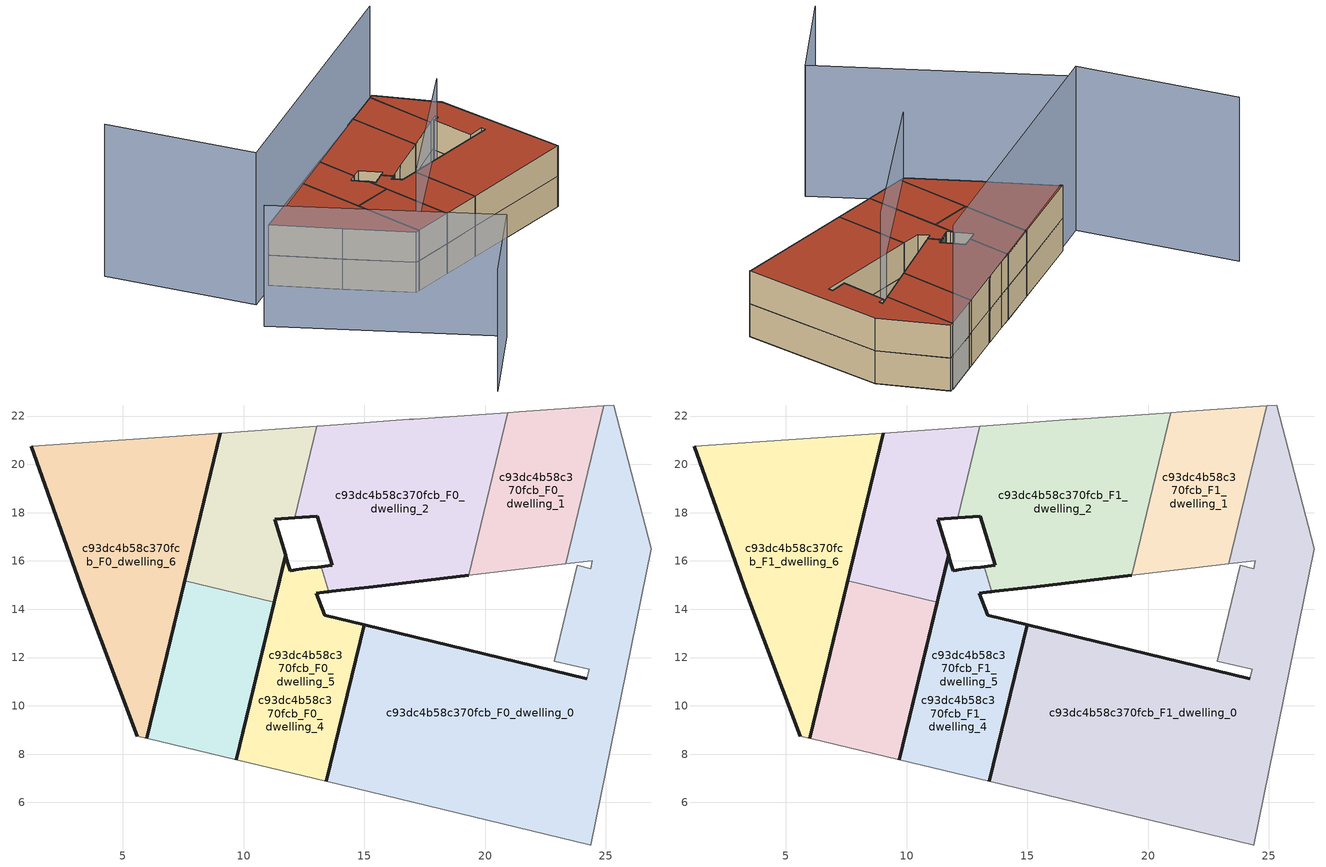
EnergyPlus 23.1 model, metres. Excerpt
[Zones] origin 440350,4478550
c93dc4b58c370fcb_F0_dwelling_0
 floor ground (EU_floor_Construction): 24.38,4.24 26.88,16.51 25.32,22.46 24.91,22.43 23.33,15.88 24.43,16 24.38,15.67 23.82,15.82 22.86,11.84 24.31,11.52 24.22,11.13 14.99,13.36 13.42,6.87 24.32,4.25 z0
 wall outside (EU_wall_Construction): 13.42,6.87 14.99,13.36 24.22,11.13 z0:3
 wall adiabatic (EU_wall_Construction): 24.22,11.13 24.31,11.52 22.86,11.84 23.82,15.82 24.38,15.67 24.43,16 23.33,15.88 / 24.91,22.43 25.32,22.46 26.88,16.51 24.38,4.24 24.32,4.25 13.42,6.87 z0:3
 wall to c93dc4b58c370fcb_F0_dwelling_1 (EU_wall_Construction): 23.33,15.88 24.91,22.43 z0:3
c93dc4b58c370fcb_F0_dwelling_1
 floor ground (EU_floor_Construction): 23.33,15.88 24.91,22.43 21.41,22.18 20.95,22.15 19.32,15.41 z0
 wall adiabatic (EU_wall_Construction): 20.95,22.15 21.41,22.18 24.91,22.43 / 23.33,15.88 19.32,15.41 z0:3
 wall to c93dc4b58c370fcb_F0_dwelling_2 (EU_wall_Construction): 19.32,15.41 20.95,22.15 z0:3
c93dc4b58c370fcb_F0_dwelling_2
 floor ground (EU_floor_Construction): 19.32,15.41 20.95,22.15 17.04,21.87 16.87,21.86 14.44,21.68 13.02,21.58 12.11,17.79 13.05,17.85 13.66,15.82 13.51,15.8 13.21,15.77 13.53,14.72 13.66,14.74 13.83,14.76 15.37,14.94 z0
 wall outside (EU_wall_Construction): 19.32,15.41 15.37,14.94 13.83,14.76 13.66,14.74 13.53,14.72 / 13.21,15.77 13.51,15.8 13.66,15.82 13.05,17.85 12.11,17.79 z0:3
 wall adiabatic (EU_wall_Construction): 13.02,21.58 14.44,21.68 16.87,21.86 17.04,21.87 20.95,22.15 z0:3
 wall to c93dc4b58c370fcb_F0_dwelling_5 (EU_wall_Construction): 12.11,17.79 13.02,21.58 z0:3
 wall to c93dc4b58c370fcb_F0_dwelling_3 (EU_wall_Construction): 13.53,14.72 13.21,15.77 z0:3
c93dc4b58c370fcb_F0_dwelling_3
 floor ground (EU_floor_Construction): 9.7,7.76 11.27,14.3 7.57,15.19 5.99,8.66 z0; 13.42,6.87 14.99,13.36 13.35,13.75 13,14.66 13.16,14.68 13.31,14.7 13.46,14.72 13.47,14.72 13.52,14.72 13.21,15.77 13.07,15.75 12.76,15.71 12.46,15.67 12.42,15.67 12.15,15.63 12.08,15.62 12.05,15.62 11.92,15.61 11.84,15.9 11.75,16.19 11.73,16.23 11.72,16.19 11.49,15.23 11.27,14.3 9.7,7.76 z0; 11.49,15.23 11.72,16.19 11.73,16.23 z0; 11.27,14.3 11.49,15.23 11.73,16.23 11.28,17.73 12.11,17.79 13.02,21.58 9.04,21.3 7.57,15.19 z0
 wall outside (EU_wall_Construction): 13.53,14.72 13.47,14.72 13.46,14.72 13.31,14.7 13.16,14.68 13,14.66 13.35,13.75 14.99,13.36 13.42,6.87 / 9.7,7.76 11.72,16.19 11.73,16.23 11.75,16.19 11.84,15.9 11.92,15.61 12.05,15.62 12.08,15.62 12.15,15.63 12.42,15.67 12.46,15.67 12.76,15.71 13.07,15.75 13.21,15.77 z0:3
 wall adiabatic (EU_wall_Construction): 13.42,6.87 9.7,7.76 z0:3
c93dc4b58c370fcb_F0_dwelling_4
 floor ground (EU_floor_Construction): 13.42,6.87 14.99,13.36 13.35,13.75 13,14.66 13.16,14.68 13.31,14.7 13.46,14.72 13.47,14.72 13.52,14.72 13.21,15.77 13.07,15.75 12.76,15.71 12.46,15.67 12.42,15.67 12.15,15.63 12.08,15.62 12.05,15.62 11.92,15.61 11.84,15.9 11.75,16.19 11.73,16.23 11.72,16.19 11.27,14.3 9.7,7.76 z0; 9.7,7.76 11.27,14.3 7.57,15.19 5.99,8.66 z0
 wall outside (EU_wall_Construction): 5.99,8.66 7.57,15.19 / 11.27,14.3 9.7,7.76 z0:3
 wall adiabatic (EU_wall_Construction): 9.7,7.76 5.99,8.66 z0:3
 wall to c93dc4b58c370fcb_F0_dwelling_5 (EU_wall_Construction): 7.57,15.19 11.27,14.3 z0:3
c93dc4b58c370fcb_F0_dwelling_5
 floor ground (EU_floor_Construction): 11.27,14.3 11.49,15.23 11.73,16.23 11.28,17.73 12.11,17.79 13.02,21.58 9.04,21.3 7.57,15.19 z0; 13.42,6.87 14.99,13.36 13.35,13.75 13,14.66 13.16,14.68 13.31,14.7 13.46,14.72 13.47,14.72 13.52,14.72 13.21,15.77 13.07,15.75 12.76,15.71 12.46,15.67 12.42,15.67 12.15,15.63 12.08,15.62 12.05,15.62 11.92,15.61 11.84,15.9 11.75,16.19 11.73,16.23 11.72,16.19 11.49,15.23 11.27,14.3 9.7,7.76 z0; 11.49,15.23 11.72,16.19 11.73,16.23 z0
 wall outside (EU_wall_Construction): 12.11,17.79 11.28,17.73 11.73,16.23 11.27,14.3 / 7.57,15.19 9.04,21.3 z0:3
 wall adiabatic (EU_wall_Construction): 9.04,21.3 13.02,21.58 z0:3
c93dc4b58c370fcb_F0_dwelling_6
 floor ground (EU_floor_Construction): 5.99,8.66 9.04,21.3 1.21,20.74 3.36,14.68 5.59,8.75 z0
 wall outside (EU_wall_Construction): 9.04,21.3 5.99,8.66 / 5.59,8.75 3.36,14.68 1.21,20.74 z0:3
 wall adiabatic (EU_wall_Construction): 5.99,8.66 5.59,8.75 / 1.21,20.74 9.04,21.3 z0:3
c93dc4b58c370fcb_F1_dwelling_0
 floor to c93dc4b58c370fcb_F0_dwelling_0 (EU_floor_Construction): 24.38,4.24 26.88,16.51 25.32,22.46 24.91,22.43 23.33,15.88 24.43,16 24.38,15.67 23.82,15.82 22.86,11.84 24.31,11.52 24.22,11.13 14.99,13.36 13.42,6.87 24.32,4.25 z3
 wall outside (EU_wall_Construction): 13.42,6.87 14.99,13.36 24.22,11.13 z3:6
 wall adiabatic (EU_wall_Construction): 24.22,11.13 24.31,11.52 22.86,11.84 23.82,15.82 24.38,15.67 24.43,16 23.33,15.88 / 24.91,22.43 25.32,22.46 26.88,16.51 24.38,4.24 24.32,4.25 13.42,6.87 z3:6
 wall to c93dc4b58c370fcb_F1_dwelling_1 (EU_wall_Construction): 23.33,15.88 24.91,22.43 z3:6
 roof outside (EU_roof_Construction): 25.32,22.46 26.88,16.51 24.38,4.24 24.32,4.25 13.42,6.87 14.99,13.36 24.22,11.13 24.31,11.52 22.86,11.84 23.82,15.82 24.38,15.67 24.43,16 23.33,15.88 24.91,22.43 z6
c93dc4b58c370fcb_F1_dwelling_1
 floor to c93dc4b58c370fcb_F0_dwelling_1 (EU_floor_Construction): 23.33,15.88 24.91,22.43 21.41,22.18 20.95,22.15 19.32,15.41 z3
 wall adiabatic (EU_wall_Construction): 20.95,22.15 21.41,22.18 24.91,22.43 / 23.33,15.88 19.32,15.41 z3:6
 wall to c93dc4b58c370fcb_F1_dwelling_2 (EU_wall_Construction): 19.32,15.41 20.95,22.15 z3:6
 roof outside (EU_roof_Construction): 24.91,22.43 23.33,15.88 19.32,15.41 20.95,22.15 21.41,22.18 z6
c93dc4b58c370fcb_F1_dwelling_2
 floor to c93dc4b58c370fcb_F0_dwelling_2 (EU_floor_Construction): 19.32,15.41 20.95,22.15 17.04,21.87 16.87,21.86 14.44,21.68 13.02,21.58 12.11,17.79 13.05,17.85 13.66,15.82 13.51,15.8 13.21,15.77 13.52,14.72 13.66,14.74 13.83,14.76 15.37,14.94 z3
 wall outside (EU_wall_Construction): 19.32,15.41 15.37,14.94 13.83,14.76 13.66,14.74 13.53,14.72 / 13.21,15.77 13.51,15.8 13.66,15.82 13.05,17.85 12.11,17.79 z3:6
 wall adiabatic (EU_wall_Construction): 13.02,21.58 14.44,21.68 16.87,21.86 17.04,21.87 20.95,22.15 z3:6
 wall to c93dc4b58c370fcb_F1_dwelling_5 (EU_wall_Construction): 12.11,17.79 13.02,21.58 z3:6
 wall to c93dc4b58c370fcb_F1_dwelling_3 (EU_wall_Construction): 13.53,14.72 13.21,15.77 z3:6
 roof outside (EU_roof_Construction): 20.95,22.15 19.32,15.41 15.37,14.94 13.83,14.76 13.66,14.74 13.53,14.72 13.21,15.77 13.51,15.8 13.66,15.82 13.05,17.85 12.11,17.79 13.02,21.58 14.44,21.68 16.87,21.86 17.04,21.87 z6
c93dc4b58c370fcb_F1_dwelling_3
 floor outside (EU_floor_Construction): 9.7,7.76 11.27,14.3 7.57,15.19 5.99,8.66 z3; 11.27,14.3 11.49,15.23 11.73,16.23 11.28,17.73 12.11,17.79 13.02,21.58 9.04,21.3 7.57,15.19 z3
 floor to c93dc4b58c370fcb_F0_dwelling_3 (EU_floor_Construction): 13.42,6.87 14.99,13.36 13.35,13.75 13,14.66 13.16,14.68 13.31,14.7 13.46,14.72 13.47,14.72 13.52,14.72 13.21,15.77 13.07,15.75 12.76,15.71 12.46,15.67 12.42,15.67 12.15,15.63 12.08,15.62 12.05,15.62 11.92,15.61 11.84,15.9 11.75,16.19 11.73,16.23 11.72,16.19 11.49,15.23 11.27,14.3 9.7,7.76 z3; 11.49,15.23 11.46,15.08 11.27,14.3 z3
 floor to c93dc4b58c370fcb_F0_dwelling_5 (EU_floor_Construction): 11.49,15.23 11.72,16.19 11.73,16.23 z3
 wall outside (EU_wall_Construction): 13.53,14.72 13.47,14.72 13.46,14.72 13.31,14.7 13.16,14.68 13,14.66 13.35,13.75 14.99,13.36 13.42,6.87 / 9.7,7.76 11.72,16.19 11.73,16.23 11.75,16.19 11.84,15.9 11.92,15.61 12.05,15.62 12.08,15.62 12.15,15.63 12.42,15.67 12.46,15.67 12.76,15.71 13.07,15.75 13.21,15.77 z3:6
 wall adiabatic (EU_wall_Construction): 13.42,6.87 9.7,7.76 z3:6
 roof outside (EU_roof_Construction): 11.27,14.3 9.7,7.76 5.99,8.66 7.57,15.19 z6; 13.21,15.77 13.52,14.72 13.47,14.72 13.46,14.72 13.31,14.7 13.16,14.68 13,14.66 13.35,13.75 14.99,13.36 13.42,6.87 9.7,7.76 11.27,14.3 11.49,15.23 11.72,16.19 11.73,16.23 11.75,16.19 11.84,15.9 11.92,15.61 12.05,15.62 12.08,15.62 12.15,15.63 12.42,15.67 12.46,15.67 12.76,15.71 13.07,15.75 z6; 11.73,16.23 11.72,16.19 11.49,15.23 z6; 13.02,21.58 12.11,17.79 11.28,17.73 11.73,16.23 11.49,15.23 11.27,14.3 7.57,15.19 9.04,21.3 z6
c93dc4b58c370fcb_F1_dwelling_4
 floor to c93dc4b58c370fcb_F0_dwelling_4 (EU_floor_Construction): 13.42,6.87 14.99,13.36 13.35,13.75 13,14.66 13.16,14.68 13.31,14.7 13.46,14.72 13.47,14.72 13.52,14.72 13.21,15.77 13.07,15.75 12.76,15.71 12.46,15.67 12.42,15.67 12.15,15.63 12.08,15.62 12.05,15.62 11.92,15.61 11.84,15.9 11.75,16.19 11.73,16.23 11.72,16.19 11.27,14.3 9.7,7.76 z3; 9.7,7.76 11.27,14.3 7.57,15.19 5.99,8.66 z3
 wall outside (EU_wall_Construction): 5.99,8.66 7.57,15.19 / 11.27,14.3 9.7,7.76 z3:6
 wall adiabatic (EU_wall_Construction): 9.7,7.76 5.99,8.66 z3:6
 wall to c93dc4b58c370fcb_F1_dwelling_5 (EU_wall_Construction): 7.57,15.19 11.27,14.3 z3:6
 roof outside (EU_roof_Construction): 11.27,14.3 9.7,7.76 5.99,8.66 7.57,15.19 z6; 13.21,15.77 13.52,14.72 13.47,14.72 13.46,14.72 13.31,14.7 13.16,14.68 13,14.66 13.35,13.75 14.99,13.36 13.42,6.87 9.7,7.76 11.27,14.3 11.72,16.19 11.73,16.23 11.75,16.19 11.84,15.9 11.92,15.61 12.05,15.62 12.08,15.62 12.15,15.63 12.42,15.67 12.46,15.67 12.76,15.71 13.07,15.75 z6
c93dc4b58c370fcb_F1_dwelling_5
 floor to c93dc4b58c370fcb_F0_dwelling_5 (EU_floor_Construction): 11.27,14.3 11.49,15.23 11.73,16.23 11.28,17.73 12.11,17.79 13.02,21.58 9.04,21.3 7.57,15.19 z3; 13.42,6.87 14.99,13.36 13.35,13.75 13,14.66 13.16,14.68 13.31,14.7 13.46,14.72 13.47,14.72 13.52,14.72 13.21,15.77 13.07,15.75 12.76,15.71 12.46,15.67 12.42,15.67 12.15,15.63 12.08,15.62 12.05,15.62 11.92,15.61 11.84,15.9 11.75,16.19 11.73,16.23 11.72,16.19 11.49,15.23 11.27,14.3 9.7,7.76 z3; 11.49,15.23 11.72,16.19 11.73,16.23 z3
 wall outside (EU_wall_Construction): 12.11,17.79 11.28,17.73 11.73,16.23 11.27,14.3 / 7.57,15.19 9.04,21.3 z3:6
 wall adiabatic (EU_wall_Construction): 9.04,21.3 13.02,21.58 z3:6
 roof outside (EU_roof_Construction): 13.21,15.77 13.52,14.72 13.47,14.72 13.46,14.72 13.31,14.7 13.16,14.68 13,14.66 13.35,13.75 14.99,13.36 13.42,6.87 9.7,7.76 11.27,14.3 11.49,15.23 11.72,16.19 11.73,16.23 11.75,16.19 11.84,15.9 11.92,15.61 12.05,15.62 12.08,15.62 12.15,15.63 12.42,15.67 12.46,15.67 12.76,15.71 13.07,15.75 z6; 13.02,21.58 12.11,17.79 11.28,17.73 11.73,16.23 11.49,15.23 11.27,14.3 7.57,15.19 9.04,21.3 z6; 11.73,16.23 11.72,16.19 11.49,15.23 z6
c93dc4b58c370fcb_F1_dwelling_6
 floor to c93dc4b58c370fcb_F0_dwelling_6 (EU_floor_Construction): 5.99,8.66 9.04,21.3 1.2,20.74 3.36,14.68 5.59,8.75 z3
 wall outside (EU_wall_Construction): 9.04,21.3 5.99,8.66 / 5.59,8.75 3.36,14.68 1.21,20.74 z3:6
 wall adiabatic (EU_wall_Construction): 5.99,8.66 5.59,8.75 / 1.21,20.74 9.04,21.3 z3:6
 roof outside (EU_roof_Construction): 9.04,21.3 5.99,8.66 5.59,8.75 3.36,14.68 1.21,20.74 z6
shading: 5.6,8.75 20.86,14.11 / -5.33,17.98 2.17,-1.53 / 2.17,-1.53 -6.71,-4.94 z0:12; 24.96,22.47 -2.21,20.2 / -2.21,20.2 -3.37,34.11 z0:15
[Building]
EU S2 Campaign: North Axis=0; Terrain=City; Solar Distribution=FullExterior
[Site:Location]
Madrid: Latitude=40.5; Longitude=-3.5; Time Zone=1; Elevation=609
[SizingPeriod:WeatherFileDays]
AnnualSizingPeriod: Begin Month=1; Begin Day of Month=1; End Month=12; End Day of Month=31; Day of Week for Start Day=Monday; Use Weather File Daylight Saving Period=No; Use Weather File Rain and Snow Indicators=No
[MATERIAL]
EU_InternalMass_Material: Roughness=MediumRough; Thickness=0.1; Conductivity=1; Density=1800; Specific Heat=900; Thermal Absorptance=0.9; Solar Absorptance=0.7; Visible Absorptance=0.7
[MATERIAL:NOMASS] Roughness=MediumRough; Thermal Absorptance=0.9; Solar Absorptance=0.7; Visible Absorptance=0.7
Name | Thermal Resistance
EU_wall_NoMass | 0.419739
EU_roof_NoMass | 0.352165
EU_floor_NoMass | 0.608284
[CONSTRUCTION]
EU_wall_Construction: EU_wall_NoMass
EU_roof_Construction: EU_roof_NoMass
EU_floor_Construction: EU_floor_NoMass
EU_InternalMass_Construction: EU_InternalMass_Material
[ZONE] Type=1; Multiplier=1; Ceiling Height=autocalculate; Floor Area=autocalculate; Part of Total Floor Area=Yes
Name | Volume
c93dc4b58c370fcb_F0_dwelling_0 | 304.217
c93dc4b58c370fcb_F1_dwelling_0 | 304.215
c93dc4b58c370fcb_F0_dwelling_1 | 77.7437
c93dc4b58c370fcb_F1_dwelling_1 | 77.7433
c93dc4b58c370fcb_F0_dwelling_2; c93dc4b58c370fcb_F1_dwelling_2 | 145.967
c93dc4b58c370fcb_F0_dwelling_3; c93dc4b58c370fcb_F1_dwelling_3 | 239.993
c93dc4b58c370fcb_F0_dwelling_4; c93dc4b58c370fcb_F1_dwelling_4 | 163.201
c93dc4b58c370fcb_F0_dwelling_5; c93dc4b58c370fcb_F1_dwelling_5 | 163.198
c93dc4b58c370fcb_F0_dwelling_6 | 153.577
c93dc4b58c370fcb_F1_dwelling_6 | 153.578
[INTERNALMASS] Construction=EU_InternalMass_Construction
Name | Zone or ZoneList | Surface Area
c93dc4b58c370fcb_F0_dwelling_0_EU_InternalMass | c93dc4b58c370fcb_F0_dwelling_0 | 101.405
c93dc4b58c370fcb_F0_dwelling_1_EU_InternalMass | c93dc4b58c370fcb_F0_dwelling_1 | 25.9145
c93dc4b58c370fcb_F0_dwelling_2_EU_InternalMass | c93dc4b58c370fcb_F0_dwelling_2 | 48.6555
c93dc4b58c370fcb_F0_dwelling_3_EU_InternalMass | c93dc4b58c370fcb_F0_dwelling_3 | 28.8021
c93dc4b58c370fcb_F0_dwelling_4_EU_InternalMass | c93dc4b58c370fcb_F0_dwelling_4 | 25.5996
c93dc4b58c370fcb_F0_dwelling_5_EU_InternalMass | c93dc4b58c370fcb_F0_dwelling_5 | 25.5974
c93dc4b58c370fcb_F0_dwelling_6_EU_InternalMass | c93dc4b58c370fcb_F0_dwelling_6 | 51.1924
c93dc4b58c370fcb_F1_dwelling_0_EU_InternalMass | c93dc4b58c370fcb_F1_dwelling_0 | 101.405
c93dc4b58c370fcb_F1_dwelling_1_EU_InternalMass | c93dc4b58c370fcb_F1_dwelling_1 | 25.9145
c93dc4b58c370fcb_F1_dwelling_2_EU_InternalMass | c93dc4b58c370fcb_F1_dwelling_2 | 48.6555
c93dc4b58c370fcb_F1_dwelling_3_EU_InternalMass | c93dc4b58c370fcb_F1_dwelling_3 | 28.8021
c93dc4b58c370fcb_F1_dwelling_4_EU_InternalMass | c93dc4b58c370fcb_F1_dwelling_4 | 25.5996
c93dc4b58c370fcb_F1_dwelling_5_EU_InternalMass | c93dc4b58c370fcb_F1_dwelling_5 | 25.5974
c93dc4b58c370fcb_F1_dwelling_6_EU_InternalMass | c93dc4b58c370fcb_F1_dwelling_6 | 51.1924
[OTHEREQUIPMENT] Fuel Type=Electricity; Design Level Calculation Method=Watts/Area; Power per Zone Floor Area=1; Fraction Latent=0; Fraction Radiant=0; Fraction Lost=0; Carbon Dioxide Generation Rate=0; EndUse Subcategory=EU_Step8_InternalGains
Name | Zone or ZoneList or Space or SpaceList | Schedule
EU_Step8_InternalGain_c93dc4b58c370fcb_F0_dwelling_0_f000 | c93dc4b58c370fcb_F0_dwelling_0 | EU_Step8_GainSchedule_c93dc4b58c370fcb_F0_dwelling_0_f000
EU_Step8_InternalGain_c93dc4b58c370fcb_F0_dwelling_1_f000 | c93dc4b58c370fcb_F0_dwelling_1 | EU_Step8_GainSchedule_c93dc4b58c370fcb_F0_dwelling_1_f000
EU_Step8_InternalGain_c93dc4b58c370fcb_F0_dwelling_2_f000 | c93dc4b58c370fcb_F0_dwelling_2 | EU_Step8_GainSchedule_c93dc4b58c370fcb_F0_dwelling_2_f000
EU_Step8_InternalGain_c93dc4b58c370fcb_F0_dwelling_3_f000 | c93dc4b58c370fcb_F0_dwelling_3 | EU_Step8_GainSchedule_c93dc4b58c370fcb_F0_dwelling_3_f000
EU_Step8_InternalGain_c93dc4b58c370fcb_F0_dwelling_4_f000 | c93dc4b58c370fcb_F0_dwelling_4 | EU_Step8_GainSchedule_c93dc4b58c370fcb_F0_dwelling_4_f000
EU_Step8_InternalGain_c93dc4b58c370fcb_F0_dwelling_5_f000 | c93dc4b58c370fcb_F0_dwelling_5 | EU_Step8_GainSchedule_c93dc4b58c370fcb_F0_dwelling_5_f000
EU_Step8_InternalGain_c93dc4b58c370fcb_F0_dwelling_6_f000 | c93dc4b58c370fcb_F0_dwelling_6 | EU_Step8_GainSchedule_c93dc4b58c370fcb_F0_dwelling_6_f000
EU_Step8_InternalGain_c93dc4b58c370fcb_F1_dwelling_0_f000 | c93dc4b58c370fcb_F1_dwelling_0 | EU_Step8_GainSchedule_c93dc4b58c370fcb_F1_dwelling_0_f000
EU_Step8_InternalGain_c93dc4b58c370fcb_F1_dwelling_1_f000 | c93dc4b58c370fcb_F1_dwelling_1 | EU_Step8_GainSchedule_c93dc4b58c370fcb_F1_dwelling_1_f000
EU_Step8_InternalGain_c93dc4b58c370fcb_F1_dwelling_2_f000 | c93dc4b58c370fcb_F1_dwelling_2 | EU_Step8_GainSchedule_c93dc4b58c370fcb_F1_dwelling_2_f000
EU_Step8_InternalGain_c93dc4b58c370fcb_F1_dwelling_3_f000 | c93dc4b58c370fcb_F1_dwelling_3 | EU_Step8_GainSchedule_c93dc4b58c370fcb_F1_dwelling_3_f000
EU_Step8_InternalGain_c93dc4b58c370fcb_F1_dwelling_4_f000 | c93dc4b58c370fcb_F1_dwelling_4 | EU_Step8_GainSchedule_c93dc4b58c370fcb_F1_dwelling_4_f000
EU_Step8_InternalGain_c93dc4b58c370fcb_F1_dwelling_5_f000 | c93dc4b58c370fcb_F1_dwelling_5 | EU_Step8_GainSchedule_c93dc4b58c370fcb_F1_dwelling_5_f000
EU_Step8_InternalGain_c93dc4b58c370fcb_F1_dwelling_6_f000 | c93dc4b58c370fcb_F1_dwelling_6 | EU_Step8_GainSchedule_c93dc4b58c370fcb_F1_dwelling_6_f000
[ZONEVENTILATION:DESIGNFLOWRATE] Schedule=EU_AlwaysOn; Design Flow Rate Calculation Method=AirChanges/Hour; Air Changes per Hour=0.703302; Ventilation Type=Natural; Fan Pressure Rise=0; Fan Total Efficiency=1; Constant Term Coefficient=1; Temperature Term Coefficient=0; Velocity Term Coefficient=0; Velocity Squared Term Coefficient=0; Minimum Indoor Temperature=-100; Maximum Indoor Temperature=100; Delta Temperature=-100; Minimum Outdoor Temperature=-100; Maximum Outdoor Temperature=100; Maximum Wind Speed=40
Name | Zone or ZoneList or Space or SpaceList
EU_ConstantAir_c93dc4b58c370fcb_F0_dwelling_0 | c93dc4b58c370fcb_F0_dwelling_0
EU_ConstantAir_c93dc4b58c370fcb_F0_dwelling_1 | c93dc4b58c370fcb_F0_dwelling_1
EU_ConstantAir_c93dc4b58c370fcb_F0_dwelling_2 | c93dc4b58c370fcb_F0_dwelling_2
EU_ConstantAir_c93dc4b58c370fcb_F0_dwelling_3 | c93dc4b58c370fcb_F0_dwelling_3
EU_ConstantAir_c93dc4b58c370fcb_F0_dwelling_4 | c93dc4b58c370fcb_F0_dwelling_4
EU_ConstantAir_c93dc4b58c370fcb_F0_dwelling_5 | c93dc4b58c370fcb_F0_dwelling_5
EU_ConstantAir_c93dc4b58c370fcb_F0_dwelling_6 | c93dc4b58c370fcb_F0_dwelling_6
EU_ConstantAir_c93dc4b58c370fcb_F1_dwelling_0 | c93dc4b58c370fcb_F1_dwelling_0
EU_ConstantAir_c93dc4b58c370fcb_F1_dwelling_1 | c93dc4b58c370fcb_F1_dwelling_1
EU_ConstantAir_c93dc4b58c370fcb_F1_dwelling_2 | c93dc4b58c370fcb_F1_dwelling_2
EU_ConstantAir_c93dc4b58c370fcb_F1_dwelling_3 | c93dc4b58c370fcb_F1_dwelling_3
EU_ConstantAir_c93dc4b58c370fcb_F1_dwelling_4 | c93dc4b58c370fcb_F1_dwelling_4
EU_ConstantAir_c93dc4b58c370fcb_F1_dwelling_5 | c93dc4b58c370fcb_F1_dwelling_5
EU_ConstantAir_c93dc4b58c370fcb_F1_dwelling_6 | c93dc4b58c370fcb_F1_dwelling_6
[HVACTEMPLATE:THERMOSTAT] Constant Heating Setpoint=20; Constant Cooling Setpoint=50
EU_HeatOnly_c93dc4b58c370fcb_F0_dwelling_0; EU_HeatOnly_c93dc4b58c370fcb_F0_dwelling_1; EU_HeatOnly_c93dc4b58c370fcb_F0_dwelling_2; EU_HeatOnly_c93dc4b58c370fcb_F0_dwelling_3; EU_HeatOnly_c93dc4b58c370fcb_F0_dwelling_4; EU_HeatOnly_c93dc4b58c370fcb_F0_dwelling_5; EU_HeatOnly_c93dc4b58c370fcb_F0_dwelling_6; EU_HeatOnly_c93dc4b58c370fcb_F1_dwelling_0; EU_HeatOnly_c93dc4b58c370fcb_F1_dwelling_1; EU_HeatOnly_c93dc4b58c370fcb_F1_dwelling_2; EU_HeatOnly_c93dc4b58c370fcb_F1_dwelling_3; EU_HeatOnly_c93dc4b58c370fcb_F1_dwelling_4; EU_HeatOnly_c93dc4b58c370fcb_F1_dwelling_5; EU_HeatOnly_c93dc4b58c370fcb_F1_dwelling_6
[HVACTEMPLATE:ZONE:IDEALLOADSAIRSYSTEM] System Availability Schedule=EU_AlwaysOn; Maximum Heating Supply Air Temperature=50; Minimum Cooling Supply Air Temperature=13; Maximum Heating Supply Air Humidity Ratio=0.0156; Minimum Cooling Supply Air Humidity Ratio=0.0077; Heating Limit=NoLimit; Cooling Limit=NoLimit; Heating Availability Schedule=EU_AlwaysOn; Cooling Availability Schedule=EU_CoolingOff; Dehumidification Control Type=ConstantSensibleHeatRatio; Cooling Sensible Heat Ratio=0.7; Dehumidification Setpoint=60; Humidification Control Type=None; Humidification Setpoint=30; Outdoor Air Method=None; Outdoor Air Flow Rate per Person=0.00944; Outdoor Air Flow Rate per Zone Floor Area=0; Outdoor Air Flow Rate per Zone=0; Demand Controlled Ventilation Type=None; Outdoor Air Economizer Type=NoEconomizer; Heat Recovery Type=None; Sensible Heat Recovery Effectiveness=0.7; Latent Heat Recovery Effectiveness=0.65
Name | Template Thermostat
c93dc4b58c370fcb_F0_dwelling_0 | EU_HeatOnly_c93dc4b58c370fcb_F0_dwelling_0
c93dc4b58c370fcb_F0_dwelling_1 | EU_HeatOnly_c93dc4b58c370fcb_F0_dwelling_1
c93dc4b58c370fcb_F0_dwelling_2 | EU_HeatOnly_c93dc4b58c370fcb_F0_dwelling_2
c93dc4b58c370fcb_F0_dwelling_3 | EU_HeatOnly_c93dc4b58c370fcb_F0_dwelling_3
c93dc4b58c370fcb_F0_dwelling_4 | EU_HeatOnly_c93dc4b58c370fcb_F0_dwelling_4
c93dc4b58c370fcb_F0_dwelling_5 | EU_HeatOnly_c93dc4b58c370fcb_F0_dwelling_5
c93dc4b58c370fcb_F0_dwelling_6 | EU_HeatOnly_c93dc4b58c370fcb_F0_dwelling_6
c93dc4b58c370fcb_F1_dwelling_0 | EU_HeatOnly_c93dc4b58c370fcb_F1_dwelling_0
c93dc4b58c370fcb_F1_dwelling_1 | EU_HeatOnly_c93dc4b58c370fcb_F1_dwelling_1
c93dc4b58c370fcb_F1_dwelling_2 | EU_HeatOnly_c93dc4b58c370fcb_F1_dwelling_2
c93dc4b58c370fcb_F1_dwelling_3 | EU_HeatOnly_c93dc4b58c370fcb_F1_dwelling_3
c93dc4b58c370fcb_F1_dwelling_4 | EU_HeatOnly_c93dc4b58c370fcb_F1_dwelling_4
c93dc4b58c370fcb_F1_dwelling_5 | EU_HeatOnly_c93dc4b58c370fcb_F1_dwelling_5
c93dc4b58c370fcb_F1_dwelling_6 | EU_HeatOnly_c93dc4b58c370fcb_F1_dwelling_6
[SIZING:ZONE] Zone Cooling Design Supply Air Temperature Input Method=SupplyAirTemperature; Zone Cooling Design Supply Air Temperature=13; Zone Heating Design Supply Air Temperature Input Method=SupplyAirTemperature; Zone Heating Design Supply Air Temperature=50; Zone Cooling Design Supply Air Humidity Ratio=0.008; Zone Heating Design Supply Air Humidity Ratio=0.008; Cooling Design Air Flow Method=DesignDay; Cooling Design Air Flow Rate=0; Cooling Minimum Air Flow per Zone Floor Area=0.000762; Cooling Minimum Air Flow=0; Cooling Minimum Air Flow Fraction=0.2; Heating Design Air Flow Method=DesignDay; Heating Design Air Flow Rate=0; Heating Maximum Air Flow per Zone Floor Area=0.002032; Heating Maximum Air Flow=0.141576; Heating Maximum Air Flow Fraction=0.3; Account for Dedicated Outdoor Air System=No; Dedicated Outdoor Air System Control Strategy=NeutralSupplyAir; Dedicated Outdoor Air Low Setpoint Temperature for Design=autosize; Dedicated Outdoor Air High Setpoint Temperature for Design=autosize; Zone Load Sizing Method=Sensible Load Only No Latent Load; Zone Latent Cooling Design Supply Air Humidity Ratio Input Method=HumidityRatioDifference; Zone Cooling Design Supply Air Humidity Ratio Difference=0.005; Zone Latent Heating Design Supply Air Humidity Ratio Input Method=HumidityRatioDifference; Zone Humidification Design Supply Air Humidity Ratio Difference=0.005
c93dc4b58c370fcb_F0_dwelling_0; c93dc4b58c370fcb_F0_dwelling_1; c93dc4b58c370fcb_F0_dwelling_2; c93dc4b58c370fcb_F0_dwelling_3; c93dc4b58c370fcb_F0_dwelling_4; c93dc4b58c370fcb_F0_dwelling_5; c93dc4b58c370fcb_F0_dwelling_6; c93dc4b58c370fcb_F1_dwelling_0; c93dc4b58c370fcb_F1_dwelling_1; c93dc4b58c370fcb_F1_dwelling_2; c93dc4b58c370fcb_F1_dwelling_3; c93dc4b58c370fcb_F1_dwelling_4; c93dc4b58c370fcb_F1_dwelling_5; c93dc4b58c370fcb_F1_dwelling_6
[SCHEDULE:CONSTANT]
Name | Hourly Value
EU_AlwaysOn | 1
EU_CoolingOff | 0
[SCHEDULE:FILE] Column Number=1; Rows to Skip at Top=0; Number of Hours of Data=8760; Column Separator=Comma; Interpolate to Timestep=No; Minutes per Item=60; Adjust Schedule for Daylight Savings=Yes
Name | File
EU_Step8_GainSchedule_c93dc4b58c370fcb_F0_dwelling_0_f000 | ../../schedules/c93dc4b58c370fcb/c93dc4b58c370fcb_F0_dwelling_0_f000_gain.csv
EU_Step8_GainSchedule_c93dc4b58c370fcb_F0_dwelling_1_f000 | ../../schedules/c93dc4b58c370fcb/c93dc4b58c370fcb_F0_dwelling_1_f000_gain.csv
EU_Step8_GainSchedule_c93dc4b58c370fcb_F0_dwelling_2_f000 | ../../schedules/c93dc4b58c370fcb/c93dc4b58c370fcb_F0_dwelling_2_f000_gain.csv
EU_Step8_GainSchedule_c93dc4b58c370fcb_F0_dwelling_3_f000 | ../../schedules/c93dc4b58c370fcb/c93dc4b58c370fcb_F0_dwelling_3_f000_gain.csv
EU_Step8_GainSchedule_c93dc4b58c370fcb_F0_dwelling_4_f000 | ../../schedules/c93dc4b58c370fcb/c93dc4b58c370fcb_F0_dwelling_4_f000_gain.csv
EU_Step8_GainSchedule_c93dc4b58c370fcb_F0_dwelling_5_f000 | ../../schedules/c93dc4b58c370fcb/c93dc4b58c370fcb_F0_dwelling_5_f000_gain.csv
EU_Step8_GainSchedule_c93dc4b58c370fcb_F0_dwelling_6_f000 | ../../schedules/c93dc4b58c370fcb/c93dc4b58c370fcb_F0_dwelling_6_f000_gain.csv
EU_Step8_GainSchedule_c93dc4b58c370fcb_F1_dwelling_0_f000 | ../../schedules/c93dc4b58c370fcb/c93dc4b58c370fcb_F1_dwelling_0_f000_gain.csv
EU_Step8_GainSchedule_c93dc4b58c370fcb_F1_dwelling_1_f000 | ../../schedules/c93dc4b58c370fcb/c93dc4b58c370fcb_F1_dwelling_1_f000_gain.csv
EU_Step8_GainSchedule_c93dc4b58c370fcb_F1_dwelling_2_f000 | ../../schedules/c93dc4b58c370fcb/c93dc4b58c370fcb_F1_dwelling_2_f000_gain.csv
EU_Step8_GainSchedule_c93dc4b58c370fcb_F1_dwelling_3_f000 | ../../schedules/c93dc4b58c370fcb/c93dc4b58c370fcb_F1_dwelling_3_f000_gain.csv
EU_Step8_GainSchedule_c93dc4b58c370fcb_F1_dwelling_4_f000 | ../../schedules/c93dc4b58c370fcb/c93dc4b58c370fcb_F1_dwelling_4_f000_gain.csv
EU_Step8_GainSchedule_c93dc4b58c370fcb_F1_dwelling_5_f000 | ../../schedules/c93dc4b58c370fcb/c93dc4b58c370fcb_F1_dwelling_5_f000_gain.csv
EU_Step8_GainSchedule_c93dc4b58c370fcb_F1_dwelling_6_f000 | ../../schedules/c93dc4b58c370fcb/c93dc4b58c370fcb_F1_dwelling_6_f000_gain.csv
